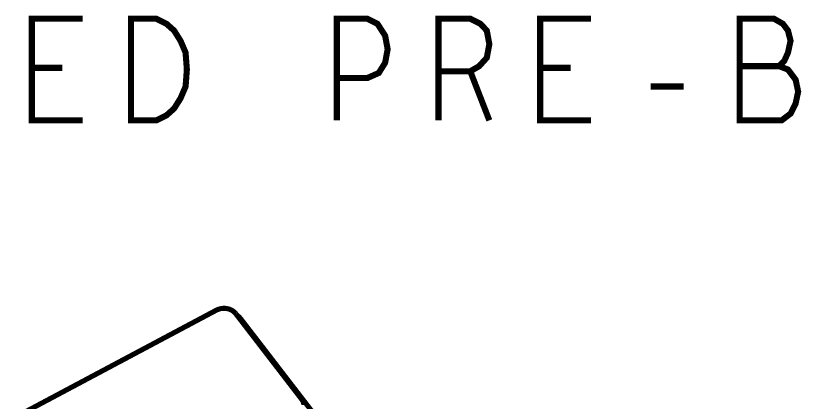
# Model space of a CAD drawing. Header units: millimetres. Extents: x 0 to 442, y 0 to 314.
# Drawn here: x 315.72 to 335.34, y 123.13 to 132.79 of the extents above; entities that cross this region are included whole.
import ezdxf

# ---------------------------------------------------------------- set-up
doc = ezdxf.new("R2010")
doc.units = ezdxf.units.MM
doc.header["$LTSCALE"] = 23.1
doc.layers.get('0').update_dxf_attribs({"linetype": 'CONTINUOUS'})

msp = doc.modelspace()

# ---------------------------------------------------------------- linework, layer by layer
for points, const_width in [([(317.388, 130.179), (316.118, 130.179), (316.118, 132.719), (317.388, 132.719)], 0.152), ([(323.738, 130.179), (323.738, 132.719), (324.5, 132.719), (324.754, 132.592), (324.945, 132.295), (325.008, 131.957), (324.945, 131.618), (324.786, 131.364), (324.5, 131.237), (323.738, 131.237)], 0.152), ([(326.278, 130.179), (326.278, 132.719), (327.072, 132.719), (327.326, 132.592), (327.485, 132.422), (327.548, 132.084), (327.485, 131.745), (327.294, 131.533), (327.072, 131.406), (326.278, 131.406)], 0.152), ([(330.088, 130.179), (328.818, 130.179), (328.818, 132.719), (330.088, 132.719)], 0.152), ([(334.787, 131.533), (334.914, 131.66), (335.009, 131.872), (335.073, 132.168), (335.009, 132.422), (334.882, 132.592), (334.66, 132.719), (333.803, 132.719), (333.803, 130.179), (334.851, 130.179), (335.073, 130.348), (335.2, 130.602), (335.263, 130.898), (335.2, 131.195), (335.009, 131.449), (334.787, 131.533), (333.803, 131.533)], 0.152), ([(316.88, 131.491), (316.118, 131.491)], 0.152), ([(329.58, 131.491), (328.818, 131.491)], 0.152), ([(327.072, 131.406), (327.548, 130.179)], 0.152), ([(331.58, 131.025), (332.406, 131.025)], 0.152), ([(309.799, 119.615), (320.731, 125.437), (320.775, 125.456), (320.82, 125.47), (320.864, 125.479), (320.908, 125.482), (320.952, 125.481), (320.994, 125.475), (321.036, 125.466), (321.076, 125.451), (321.114, 125.433), (321.15, 125.409), (321.184, 125.381), (321.214, 125.347)], 0.127), ([(321.214, 125.347), (322.865, 123.202)], 0.127), ([(321.338, 125.22), (321.305, 125.258), (321.267, 125.293), (321.243, 125.311)], 0.127), ([(324.429, 121.203), (321.338, 125.22)], 0.127), ([(322.865, 123.202), (322.885, 123.171), (322.9, 123.139), (322.909, 123.107), (322.913, 123.075), (322.913, 123.065)], 0.127)]:
    msp.add_lwpolyline(points, dxfattribs=dict(const_width=const_width))
at = {"const_width": 0.152}
msp.add_lwpolyline([(318.595, 130.179), (318.595, 132.719), (319.23, 132.719), (319.484, 132.592), (319.674, 132.422), (319.833, 132.168), (319.96, 131.872), (319.992, 131.449), (319.96, 131.025), (319.833, 130.729), (319.674, 130.475), (319.484, 130.306), (319.23, 130.179)], close=True, dxfattribs=at)

doc.saveas('drawing.dxf')
